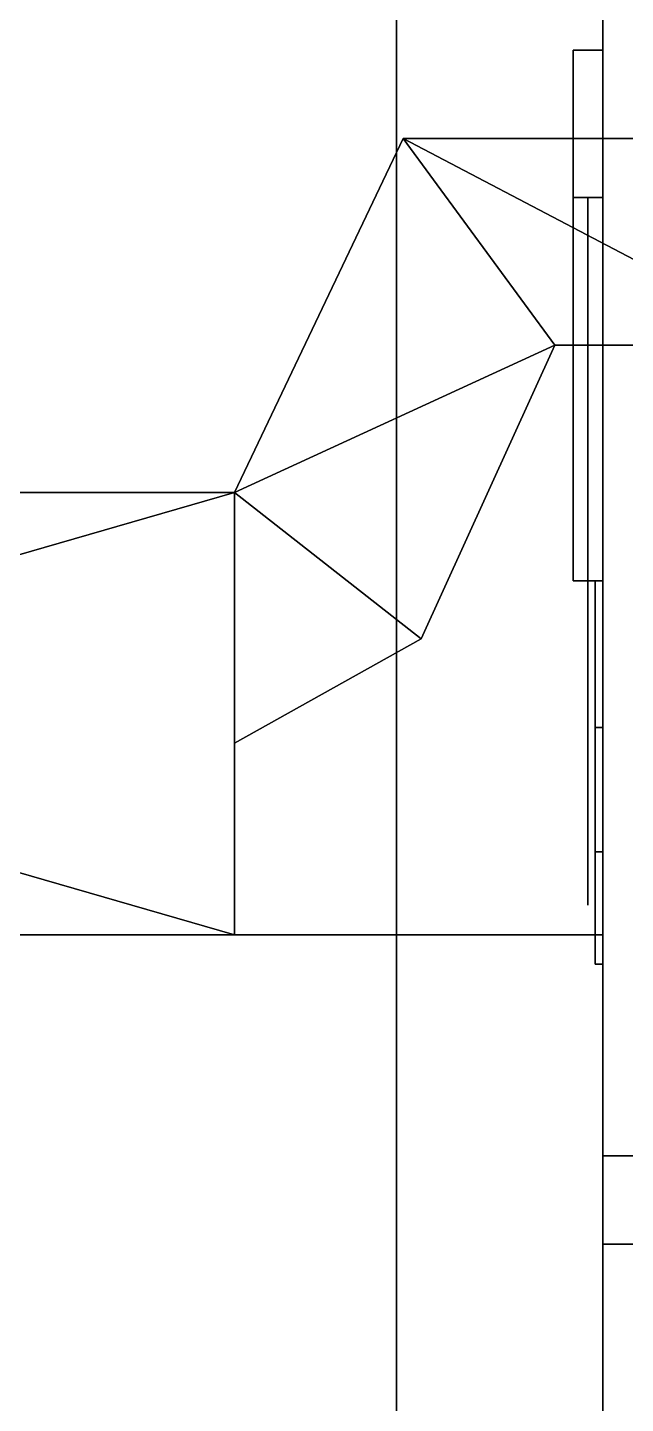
# Model space of a CAD drawing. Extents: x -100 to 4856, y -100 to 4830.
# Drawn here: x 550.47 to 570.78, y 2240.1 to 2286.77 of the extents above; entities that cross this region are included whole.
import ezdxf

# ---------------------------------------------------------------- set-up
doc = ezdxf.new("R2010")
doc.units = 0
for name, color, linetype in [('LAYER0', 7, 'CONTINUOUS'), ('LAYER144', 7, 'CONTINUOUS'), ('LAYER149', 7, 'CONTINUOUS'), ('LAYER162', 7, 'CONTINUOUS'), ('LAYER361', 28, 'CONTINUOUS'), ('LAYER362', 253, 'CONTINUOUS'), ('LAYER363', 28, 'CONTINUOUS'), ('LAYER364', 253, 'CONTINUOUS'), ('LAYER365', 28, 'CONTINUOUS'), ('LAYER366', 253, 'CONTINUOUS'), ('LAYER367', 28, 'CONTINUOUS'), ('LAYER368', 253, 'CONTINUOUS'), ('LAYER369', 28, 'CONTINUOUS'), ('LAYER370', 253, 'CONTINUOUS'), ('LAYER371', 9, 'CONTINUOUS'), ('LAYER382', 9, 'CONTINUOUS'), ('LAYER640', 9, 'CONTINUOUS'), ('LAYER698', 9, 'CONTINUOUS')]:
    doc.layers.add(name, color=color, linetype=linetype)

msp = doc.modelspace()

# ---------------------------------------------------------------- linework, layer by layer
at = {"layer": 'LAYER0', "invisible_edges": 1}
for points in [[(4856, 4830, -5), (-100, -100, -5), (-100, 4830, -5), (4856, 4830, -5)], [(-100, -100, -5), (4856, 4830, -5), (4856, -100, -5), (-100, -100, -5)], [(4856, -100), (-100, 4830), (-100, -100), (4856, -100)], [(-100, 4830), (4856, -100), (4856, 4830), (-100, 4830)]]:
    msp.add_3dface(points, dxfattribs=at)
at = {"layer": 'LAYER144', "invisible_edges": 1}
for points in [[(20, 2256, 2540), (570, 2256), (20, 2256), (20, 2256, 2540)], [(570, 2256), (20, 2256, 2540), (570, 2256, 2540), (570, 2256)], [(20, 2238), (570, 2256), (570, 2238), (20, 2238)], [(570, 2256), (20, 2238), (20, 2256), (570, 2256)], [(20, 2256, 2540), (570, 2238, 2540), (570, 2256, 2540), (20, 2256, 2540)], [(570, 2238, 2540), (20, 2256, 2540), (20, 2238, 2540), (570, 2238, 2540)], [(570, 2238, 2540), (570, 2256), (570, 2256, 2540), (570, 2238, 2540)], [(570, 2256), (570, 2238, 2540), (570, 2238), (570, 2256)]]:
    msp.add_3dface(points, dxfattribs=at)
at = {"layer": 'LAYER149', "invisible_edges": 1}
for points in [[(20, 3036, 80), (570, 2256, 80), (20, 2256, 80), (20, 3036, 80)], [(570, 2256, 80), (20, 3036, 80), (570, 3036, 80), (570, 2256, 80)], [(570, 3036, 98), (20, 2256, 98), (570, 2256, 98), (570, 3036, 98)], [(20, 2256, 98), (570, 3036, 98), (20, 3036, 98), (20, 2256, 98)], [(570, 3036, 98), (570, 2256, 80), (570, 3036, 80), (570, 3036, 98)], [(570, 2256, 80), (570, 3036, 98), (570, 2256, 98), (570, 2256, 80)], [(20, 2256, 98), (570, 2256, 80), (570, 2256, 98), (20, 2256, 98)], [(570, 2256, 80), (20, 2256, 98), (20, 2256, 80), (570, 2256, 80)]]:
    msp.add_3dface(points, dxfattribs=at)
at = {"layer": 'LAYER162', "invisible_edges": 1}
for points in [[(20, 2256, 2539), (570, 3036, 2539), (20, 3036, 2539), (20, 2256, 2539)], [(570, 3036, 2539), (20, 2256, 2539), (570, 2256, 2539), (570, 3036, 2539)], [(570, 2256, 2521), (20, 3036, 2521), (570, 3036, 2521), (570, 2256, 2521)], [(20, 3036, 2521), (570, 2256, 2521), (20, 2256, 2521), (20, 3036, 2521)], [(570, 2256, 2521), (570, 3036, 2539), (570, 2256, 2539), (570, 2256, 2521)], [(570, 3036, 2539), (570, 2256, 2521), (570, 3036, 2521), (570, 3036, 2539)], [(20, 2256, 2539), (570, 2256, 2521), (570, 2256, 2539), (20, 2256, 2539)], [(570, 2256, 2521), (20, 2256, 2539), (20, 2256, 2521), (570, 2256, 2521)]]:
    msp.add_3dface(points, dxfattribs=at)
at = {"layer": 'LAYER361'}
for points in [[(569, 2286, 204), (570, 2286, 204), (569, 2286, 204)], [(569, 2286, 162), (569, 2268, 162), (569, 2268, 162), (569, 2286, 162)], [(569, 2286, 204), (569, 2268, 204), (569, 2268, 204), (569, 2286, 204)], [(569, 2268, 162), (570, 2268, 162), (570, 2286, 162), (569, 2286, 162)], [(570, 2286, 162), (570, 2286, 204), (569, 2286, 204), (569, 2286, 162)], [(569, 2268, 204), (570, 2268, 204), (570, 2286, 204), (569, 2286, 204)], [(570, 2286, 162), (570, 2268, 162), (570, 2268, 204), (570, 2286, 204)], [(569, 2281, 174), (570, 2281, 174), (570, 2281, 192), (569, 2281, 192)], [(569, 2281, 174), (570, 2281, 174), (570, 2268, 174), (569, 2268, 174)], [(569, 2281, 192), (570, 2281, 192), (570, 2268, 192), (569, 2268, 192)], [(570, 2281, 174), (570, 2281, 192), (570, 2281, 174)], [(569, 2268, 174), (570, 2268, 174), (570, 2268, 162), (569, 2268, 162)], [(569, 2268, 192), (570, 2268, 192), (570, 2268, 204), (569, 2268, 204)], [(570, 2268, 174), (570, 2268, 162), (570, 2268, 174)], [(570, 2268, 192), (570, 2268, 204), (570, 2268, 192)]]:
    msp.add_3dface(points, dxfattribs=at)
for points, invisible_edges in [([(569, 2286, 204), (569, 2286, 162), (569, 2281, 174), (569, 2281, 192)], 10), ([(569, 2286, 162), (569, 2281, 174), (569, 2268, 174), (569, 2268, 162)], 1), ([(569, 2286, 204), (569, 2281, 192), (569, 2268, 192), (569, 2268, 204)], 1), ([(569.5, 2268, 192), (569.5, 2268, 174), (569.5, 2281, 174), (569.5, 2281, 192)], 1), ([(569.5, 2263.791, 188.3167), (569.5, 2264, 177.5), (569.5, 2268, 174), (569.5, 2268, 192)], 5), ([(569.75, 2268, 170), (569.75, 2263.025, 170.9896), (569.75, 2264, 177.5), (569.75, 2268, 174)], 2), ([(569.75, 2263.025, 195.0104), (569.75, 2268, 196), (569.75, 2268, 192), (569.75, 2264, 188.5)], 8), ([(569.5, 2257, 188.5), (569.5, 2257, 177.5), (569.5, 2264, 177.5), (569.5, 2263.791, 188.3167)], 4), ([(569.75, 2263.025, 170.9896), (569.75, 2258.808, 173.8076), (569.75, 2260.5, 177.5), (569.75, 2264, 177.5)], 10), ([(569.75, 2258.808, 192.1924), (569.75, 2263.025, 195.0104), (569.75, 2264, 188.5), (569.75, 2260.5, 188.5)], 10), ([(569.75, 2258.808, 173.8076), (569.75, 2255.99, 178.0251), (569.75, 2257, 177.5), (569.75, 2260.5, 177.5)], 10), ([(569.75, 2255.99, 187.9749), (569.75, 2258.808, 192.1924), (569.75, 2260.5, 188.5), (569.75, 2257, 188.5)], 10), ([(569.75, 2255.99, 178.0251), (569.75, 2255, 183), (569.75, 2257, 183), (569.75, 2257, 177.5)], 10), ([(569.75, 2255, 183), (569.75, 2255.99, 187.9749), (569.75, 2257, 188.5), (569.75, 2257, 183)], 10)]:
    msp.add_3dface(points, dxfattribs=dict(at, invisible_edges=invisible_edges))
at = {"layer": 'LAYER362'}
for points in [[(563.23, 2283, 189.7826), (557.5, 2271, 189.7826), (568.38, 2276, 189.7826), (563.23, 2283, 189.7826)], [(557.5, 2271, 176.2174), (563.23, 2283, 189.7826), (563.23, 2283, 176.2174), (557.5, 2271, 176.2174)], [(557.5, 2271, 189.7826), (563.23, 2283, 189.7826), (557.5, 2271, 176.2174), (557.5, 2271, 189.7826)], [(563.23, 2283, 176.2174), (568.38, 2276, 176.2174), (557.5, 2271, 176.2174), (563.23, 2283, 176.2174)], [(576.6, 2276, 189.7826), (577.6, 2283, 189.7826), (563.23, 2283, 189.7826), (576.6, 2276, 189.7826)], [(568.38, 2276, 189.7826), (576.6, 2276, 189.7826), (563.23, 2283, 189.7826), (568.38, 2276, 189.7826)], [(577.6, 2283, 176.2174), (563.23, 2283, 176.2174), (563.23, 2283, 189.7826), (577.6, 2283, 176.2174)], [(577.6, 2283, 189.7826), (577.6, 2283, 176.2174), (563.23, 2283, 189.7826), (577.6, 2283, 189.7826)], [(576.6, 2276, 176.2174), (563.23, 2283, 176.2174), (577.6, 2283, 176.2174), (576.6, 2276, 176.2174)], [(568.38, 2276, 176.2174), (563.23, 2283, 176.2174), (576.6, 2276, 176.2174), (568.38, 2276, 176.2174)], [(568.38, 2276, 189.7826), (557.5, 2271, 189.7826), (563.84, 2266.04, 189.7826), (568.38, 2276, 189.7826)], [(568.38, 2276, 176.2174), (563.84, 2266.04, 176.2174), (557.5, 2271, 176.2174), (568.38, 2276, 176.2174)], [(505.5, 2256, 176.2174), (557.5, 2271, 176.2174), (557.5, 2256, 176.2174), (505.5, 2256, 176.2174)], [(505.5, 2271, 176.2174), (557.5, 2271, 176.2174), (505.5, 2256, 176.2174), (505.5, 2271, 176.2174)], [(557.5, 2256, 189.7826), (505.5, 2271, 189.7826), (505.5, 2256, 189.7826), (557.5, 2256, 189.7826)], [(557.5, 2271, 189.7826), (505.5, 2271, 189.7826), (557.5, 2256, 189.7826), (557.5, 2271, 189.7826)], [(505.5, 2271, 176.2174), (557.5, 2271, 189.7826), (557.5, 2271, 176.2174), (505.5, 2271, 176.2174)], [(505.5, 2271, 189.7826), (557.5, 2271, 189.7826), (505.5, 2271, 176.2174), (505.5, 2271, 189.7826)], [(557.5, 2262.5, 189.7826), (563.84, 2266.04, 189.7826), (557.5, 2271, 189.7826), (557.5, 2262.5, 189.7826)], [(557.5, 2262.5, 176.2174), (557.5, 2271, 176.2174), (563.84, 2266.04, 176.2174), (557.5, 2262.5, 176.2174)]]:
    msp.add_3dface(points, dxfattribs=at)
at = {"layer": 'LAYER363'}
for points in [[(569, 2286, 767.5), (570, 2286, 767.5), (569, 2286, 767.5)], [(569, 2286, 725.5), (569, 2268, 725.5), (569, 2268, 725.5), (569, 2286, 725.5)], [(569, 2286, 767.5), (569, 2268, 767.5), (569, 2268, 767.5), (569, 2286, 767.5)], [(569, 2268, 725.5), (570, 2268, 725.5), (570, 2286, 725.5), (569, 2286, 725.5)], [(570, 2286, 725.5), (570, 2286, 767.5), (569, 2286, 767.5), (569, 2286, 725.5)], [(569, 2268, 767.5), (570, 2268, 767.5), (570, 2286, 767.5), (569, 2286, 767.5)], [(570, 2286, 725.5), (570, 2268, 725.5), (570, 2268, 767.5), (570, 2286, 767.5)], [(569, 2281, 737.5), (570, 2281, 737.5), (570, 2281, 755.5), (569, 2281, 755.5)], [(569, 2281, 737.5), (570, 2281, 737.5), (570, 2268, 737.5), (569, 2268, 737.5)], [(569, 2281, 755.5), (570, 2281, 755.5), (570, 2268, 755.5), (569, 2268, 755.5)], [(570, 2281, 737.5), (570, 2281, 755.5), (570, 2281, 737.5)], [(569, 2268, 737.5), (570, 2268, 737.5), (570, 2268, 725.5), (569, 2268, 725.5)], [(569, 2268, 755.5), (570, 2268, 755.5), (570, 2268, 767.5), (569, 2268, 767.5)], [(570, 2268, 737.5), (570, 2268, 725.5), (570, 2268, 737.5)], [(570, 2268, 755.5), (570, 2268, 767.5), (570, 2268, 755.5)]]:
    msp.add_3dface(points, dxfattribs=at)
for points, invisible_edges in [([(569, 2286, 767.5), (569, 2286, 725.5), (569, 2281, 737.5), (569, 2281, 755.5)], 10), ([(569, 2286, 725.5), (569, 2281, 737.5), (569, 2268, 737.5), (569, 2268, 725.5)], 1), ([(569, 2286, 767.5), (569, 2281, 755.5), (569, 2268, 755.5), (569, 2268, 767.5)], 1), ([(569.5, 2268, 755.5), (569.5, 2268, 737.5), (569.5, 2281, 737.5), (569.5, 2281, 755.5)], 1), ([(569.5, 2263.791, 751.8167), (569.5, 2264, 741), (569.5, 2268, 737.5), (569.5, 2268, 755.5)], 5), ([(569.75, 2268, 733.5), (569.75, 2263.025, 734.4896), (569.75, 2264, 741), (569.75, 2268, 737.5)], 2), ([(569.75, 2263.025, 758.5104), (569.75, 2268, 759.5), (569.75, 2268, 755.5), (569.75, 2264, 752)], 8), ([(569.5, 2257, 752), (569.5, 2257, 741), (569.5, 2264, 741), (569.5, 2263.791, 751.8167)], 4), ([(569.75, 2263.025, 734.4896), (569.75, 2258.808, 737.3076), (569.75, 2260.5, 741), (569.75, 2264, 741)], 10), ([(569.75, 2258.808, 755.6924), (569.75, 2263.025, 758.5104), (569.75, 2264, 752), (569.75, 2260.5, 752)], 10), ([(569.75, 2258.808, 737.3076), (569.75, 2255.99, 741.5251), (569.75, 2257, 741), (569.75, 2260.5, 741)], 10), ([(569.75, 2255.99, 751.4749), (569.75, 2258.808, 755.6924), (569.75, 2260.5, 752), (569.75, 2257, 752)], 10), ([(569.75, 2255.99, 741.5251), (569.75, 2255, 746.5), (569.75, 2257, 746.5), (569.75, 2257, 741)], 10), ([(569.75, 2255, 746.5), (569.75, 2255.99, 751.4749), (569.75, 2257, 752), (569.75, 2257, 746.5)], 10)]:
    msp.add_3dface(points, dxfattribs=dict(at, invisible_edges=invisible_edges))
at = {"layer": 'LAYER364'}
for points in [[(563.23, 2283, 753.2826), (557.5, 2271, 753.2826), (568.38, 2276, 753.2826), (563.23, 2283, 753.2826)], [(557.5, 2271, 739.7174), (563.23, 2283, 753.2826), (563.23, 2283, 739.7174), (557.5, 2271, 739.7174)], [(557.5, 2271, 753.2826), (563.23, 2283, 753.2826), (557.5, 2271, 739.7174), (557.5, 2271, 753.2826)], [(563.23, 2283, 739.7174), (568.38, 2276, 739.7174), (557.5, 2271, 739.7174), (563.23, 2283, 739.7174)], [(576.6, 2276, 753.2826), (577.6, 2283, 753.2826), (563.23, 2283, 753.2826), (576.6, 2276, 753.2826)], [(568.38, 2276, 753.2826), (576.6, 2276, 753.2826), (563.23, 2283, 753.2826), (568.38, 2276, 753.2826)], [(577.6, 2283, 739.7174), (563.23, 2283, 739.7174), (563.23, 2283, 753.2826), (577.6, 2283, 739.7174)], [(577.6, 2283, 753.2826), (577.6, 2283, 739.7174), (563.23, 2283, 753.2826), (577.6, 2283, 753.2826)], [(576.6, 2276, 739.7174), (563.23, 2283, 739.7174), (577.6, 2283, 739.7174), (576.6, 2276, 739.7174)], [(568.38, 2276, 739.7174), (563.23, 2283, 739.7174), (576.6, 2276, 739.7174), (568.38, 2276, 739.7174)], [(568.38, 2276, 753.2826), (557.5, 2271, 753.2826), (563.84, 2266.04, 753.2826), (568.38, 2276, 753.2826)], [(568.38, 2276, 739.7174), (563.84, 2266.04, 739.7174), (557.5, 2271, 739.7174), (568.38, 2276, 739.7174)], [(505.5, 2256, 739.7174), (557.5, 2271, 739.7174), (557.5, 2256, 739.7174), (505.5, 2256, 739.7174)], [(505.5, 2271, 739.7174), (557.5, 2271, 739.7174), (505.5, 2256, 739.7174), (505.5, 2271, 739.7174)], [(557.5, 2256, 753.2826), (505.5, 2271, 753.2826), (505.5, 2256, 753.2826), (557.5, 2256, 753.2826)], [(557.5, 2271, 753.2826), (505.5, 2271, 753.2826), (557.5, 2256, 753.2826), (557.5, 2271, 753.2826)], [(505.5, 2271, 739.7174), (557.5, 2271, 753.2826), (557.5, 2271, 739.7174), (505.5, 2271, 739.7174)], [(505.5, 2271, 753.2826), (557.5, 2271, 753.2826), (505.5, 2271, 739.7174), (505.5, 2271, 753.2826)], [(557.5, 2262.5, 753.2826), (563.84, 2266.04, 753.2826), (557.5, 2271, 753.2826), (557.5, 2262.5, 753.2826)], [(557.5, 2262.5, 739.7174), (557.5, 2271, 739.7174), (563.84, 2266.04, 739.7174), (557.5, 2262.5, 739.7174)]]:
    msp.add_3dface(points, dxfattribs=at)
at = {"layer": 'LAYER365'}
for points in [[(569, 2286, 1331), (570, 2286, 1331), (569, 2286, 1331)], [(569, 2286, 1289), (569, 2268, 1289), (569, 2268, 1289), (569, 2286, 1289)], [(569, 2286, 1331), (569, 2268, 1331), (569, 2268, 1331), (569, 2286, 1331)], [(569, 2268, 1289), (570, 2268, 1289), (570, 2286, 1289), (569, 2286, 1289)], [(570, 2286, 1289), (570, 2286, 1331), (569, 2286, 1331), (569, 2286, 1289)], [(569, 2268, 1331), (570, 2268, 1331), (570, 2286, 1331), (569, 2286, 1331)], [(570, 2286, 1289), (570, 2268, 1289), (570, 2268, 1331), (570, 2286, 1331)], [(569, 2281, 1301), (570, 2281, 1301), (570, 2281, 1319), (569, 2281, 1319)], [(569, 2281, 1301), (570, 2281, 1301), (570, 2268, 1301), (569, 2268, 1301)], [(569, 2281, 1319), (570, 2281, 1319), (570, 2268, 1319), (569, 2268, 1319)], [(570, 2281, 1301), (570, 2281, 1319), (570, 2281, 1301)], [(569, 2268, 1301), (570, 2268, 1301), (570, 2268, 1289), (569, 2268, 1289)], [(569, 2268, 1319), (570, 2268, 1319), (570, 2268, 1331), (569, 2268, 1331)], [(570, 2268, 1301), (570, 2268, 1289), (570, 2268, 1301)], [(570, 2268, 1319), (570, 2268, 1331), (570, 2268, 1319)]]:
    msp.add_3dface(points, dxfattribs=at)
for points, invisible_edges in [([(569, 2286, 1331), (569, 2286, 1289), (569, 2281, 1301), (569, 2281, 1319)], 10), ([(569, 2286, 1289), (569, 2281, 1301), (569, 2268, 1301), (569, 2268, 1289)], 1), ([(569, 2286, 1331), (569, 2281, 1319), (569, 2268, 1319), (569, 2268, 1331)], 1), ([(569.5, 2268, 1319), (569.5, 2268, 1301), (569.5, 2281, 1301), (569.5, 2281, 1319)], 1), ([(569.5, 2263.791, 1315.317), (569.5, 2264, 1304.5), (569.5, 2268, 1301), (569.5, 2268, 1319)], 5), ([(569.75, 2268, 1297), (569.75, 2263.025, 1297.99), (569.75, 2264, 1304.5), (569.75, 2268, 1301)], 2), ([(569.75, 2263.025, 1322.01), (569.75, 2268, 1323), (569.75, 2268, 1319), (569.75, 2264, 1315.5)], 8), ([(569.5, 2257, 1315.5), (569.5, 2257, 1304.5), (569.5, 2264, 1304.5), (569.5, 2263.791, 1315.317)], 4), ([(569.75, 2263.025, 1297.99), (569.75, 2258.808, 1300.808), (569.75, 2260.5, 1304.5), (569.75, 2264, 1304.5)], 10), ([(569.75, 2258.808, 1319.192), (569.75, 2263.025, 1322.01), (569.75, 2264, 1315.5), (569.75, 2260.5, 1315.5)], 10), ([(569.75, 2258.808, 1300.808), (569.75, 2255.99, 1305.025), (569.75, 2257, 1304.5), (569.75, 2260.5, 1304.5)], 10), ([(569.75, 2255.99, 1314.975), (569.75, 2258.808, 1319.192), (569.75, 2260.5, 1315.5), (569.75, 2257, 1315.5)], 10), ([(569.75, 2255.99, 1305.025), (569.75, 2255, 1310), (569.75, 2257, 1310), (569.75, 2257, 1304.5)], 10), ([(569.75, 2255, 1310), (569.75, 2255.99, 1314.975), (569.75, 2257, 1315.5), (569.75, 2257, 1310)], 10)]:
    msp.add_3dface(points, dxfattribs=dict(at, invisible_edges=invisible_edges))
at = {"layer": 'LAYER366'}
for points in [[(563.23, 2283, 1316.783), (557.5, 2271, 1316.783), (568.38, 2276, 1316.783), (563.23, 2283, 1316.783)], [(557.5, 2271, 1303.217), (563.23, 2283, 1316.783), (563.23, 2283, 1303.217), (557.5, 2271, 1303.217)], [(557.5, 2271, 1316.783), (563.23, 2283, 1316.783), (557.5, 2271, 1303.217), (557.5, 2271, 1316.783)], [(563.23, 2283, 1303.217), (568.38, 2276, 1303.217), (557.5, 2271, 1303.217), (563.23, 2283, 1303.217)], [(576.6, 2276, 1316.783), (577.6, 2283, 1316.783), (563.23, 2283, 1316.783), (576.6, 2276, 1316.783)], [(568.38, 2276, 1316.783), (576.6, 2276, 1316.783), (563.23, 2283, 1316.783), (568.38, 2276, 1316.783)], [(577.6, 2283, 1303.217), (563.23, 2283, 1303.217), (563.23, 2283, 1316.783), (577.6, 2283, 1303.217)], [(577.6, 2283, 1316.783), (577.6, 2283, 1303.217), (563.23, 2283, 1316.783), (577.6, 2283, 1316.783)], [(576.6, 2276, 1303.217), (563.23, 2283, 1303.217), (577.6, 2283, 1303.217), (576.6, 2276, 1303.217)], [(568.38, 2276, 1303.217), (563.23, 2283, 1303.217), (576.6, 2276, 1303.217), (568.38, 2276, 1303.217)], [(568.38, 2276, 1316.783), (557.5, 2271, 1316.783), (563.84, 2266.04, 1316.783), (568.38, 2276, 1316.783)], [(568.38, 2276, 1303.217), (563.84, 2266.04, 1303.217), (557.5, 2271, 1303.217), (568.38, 2276, 1303.217)], [(505.5, 2256, 1303.217), (557.5, 2271, 1303.217), (557.5, 2256, 1303.217), (505.5, 2256, 1303.217)], [(505.5, 2271, 1303.217), (557.5, 2271, 1303.217), (505.5, 2256, 1303.217), (505.5, 2271, 1303.217)], [(557.5, 2256, 1316.783), (505.5, 2271, 1316.783), (505.5, 2256, 1316.783), (557.5, 2256, 1316.783)], [(557.5, 2271, 1316.783), (505.5, 2271, 1316.783), (557.5, 2256, 1316.783), (557.5, 2271, 1316.783)], [(505.5, 2271, 1303.217), (557.5, 2271, 1316.783), (557.5, 2271, 1303.217), (505.5, 2271, 1303.217)], [(505.5, 2271, 1316.783), (557.5, 2271, 1316.783), (505.5, 2271, 1303.217), (505.5, 2271, 1316.783)], [(557.5, 2262.5, 1316.783), (563.84, 2266.04, 1316.783), (557.5, 2271, 1316.783), (557.5, 2262.5, 1316.783)], [(557.5, 2262.5, 1303.217), (557.5, 2271, 1303.217), (563.84, 2266.04, 1303.217), (557.5, 2262.5, 1303.217)]]:
    msp.add_3dface(points, dxfattribs=at)
at = {"layer": 'LAYER367'}
for points in [[(569, 2286, 1894.5), (570, 2286, 1894.5), (569, 2286, 1894.5)], [(569, 2286, 1852.5), (569, 2268, 1852.5), (569, 2268, 1852.5), (569, 2286, 1852.5)], [(569, 2286, 1894.5), (569, 2268, 1894.5), (569, 2268, 1894.5), (569, 2286, 1894.5)], [(569, 2268, 1852.5), (570, 2268, 1852.5), (570, 2286, 1852.5), (569, 2286, 1852.5)], [(570, 2286, 1852.5), (570, 2286, 1894.5), (569, 2286, 1894.5), (569, 2286, 1852.5)], [(569, 2268, 1894.5), (570, 2268, 1894.5), (570, 2286, 1894.5), (569, 2286, 1894.5)], [(570, 2286, 1852.5), (570, 2268, 1852.5), (570, 2268, 1894.5), (570, 2286, 1894.5)], [(569, 2281, 1864.5), (570, 2281, 1864.5), (570, 2281, 1882.5), (569, 2281, 1882.5)], [(569, 2281, 1864.5), (570, 2281, 1864.5), (570, 2268, 1864.5), (569, 2268, 1864.5)], [(569, 2281, 1882.5), (570, 2281, 1882.5), (570, 2268, 1882.5), (569, 2268, 1882.5)], [(570, 2281, 1864.5), (570, 2281, 1882.5), (570, 2281, 1864.5)], [(569, 2268, 1864.5), (570, 2268, 1864.5), (570, 2268, 1852.5), (569, 2268, 1852.5)], [(569, 2268, 1882.5), (570, 2268, 1882.5), (570, 2268, 1894.5), (569, 2268, 1894.5)], [(570, 2268, 1864.5), (570, 2268, 1852.5), (570, 2268, 1864.5)], [(570, 2268, 1882.5), (570, 2268, 1894.5), (570, 2268, 1882.5)]]:
    msp.add_3dface(points, dxfattribs=at)
for points, invisible_edges in [([(569, 2286, 1894.5), (569, 2286, 1852.5), (569, 2281, 1864.5), (569, 2281, 1882.5)], 10), ([(569, 2286, 1852.5), (569, 2281, 1864.5), (569, 2268, 1864.5), (569, 2268, 1852.5)], 1), ([(569, 2286, 1894.5), (569, 2281, 1882.5), (569, 2268, 1882.5), (569, 2268, 1894.5)], 1), ([(569.5, 2268, 1882.5), (569.5, 2268, 1864.5), (569.5, 2281, 1864.5), (569.5, 2281, 1882.5)], 1), ([(569.5, 2263.791, 1878.817), (569.5, 2264, 1868), (569.5, 2268, 1864.5), (569.5, 2268, 1882.5)], 5), ([(569.75, 2268, 1860.5), (569.75, 2263.025, 1861.49), (569.75, 2264, 1868), (569.75, 2268, 1864.5)], 2), ([(569.75, 2263.025, 1885.51), (569.75, 2268, 1886.5), (569.75, 2268, 1882.5), (569.75, 2264, 1879)], 8), ([(569.5, 2257, 1879), (569.5, 2257, 1868), (569.5, 2264, 1868), (569.5, 2263.791, 1878.817)], 4), ([(569.75, 2263.025, 1861.49), (569.75, 2258.808, 1864.308), (569.75, 2260.5, 1868), (569.75, 2264, 1868)], 10), ([(569.75, 2258.808, 1882.692), (569.75, 2263.025, 1885.51), (569.75, 2264, 1879), (569.75, 2260.5, 1879)], 10), ([(569.75, 2258.808, 1864.308), (569.75, 2255.99, 1868.525), (569.75, 2257, 1868), (569.75, 2260.5, 1868)], 10), ([(569.75, 2255.99, 1878.475), (569.75, 2258.808, 1882.692), (569.75, 2260.5, 1879), (569.75, 2257, 1879)], 10), ([(569.75, 2255.99, 1868.525), (569.75, 2255, 1873.5), (569.75, 2257, 1873.5), (569.75, 2257, 1868)], 10), ([(569.75, 2255, 1873.5), (569.75, 2255.99, 1878.475), (569.75, 2257, 1879), (569.75, 2257, 1873.5)], 10)]:
    msp.add_3dface(points, dxfattribs=dict(at, invisible_edges=invisible_edges))
at = {"layer": 'LAYER368'}
for points in [[(563.23, 2283, 1880.283), (557.5, 2271, 1880.283), (568.38, 2276, 1880.283), (563.23, 2283, 1880.283)], [(557.5, 2271, 1866.717), (563.23, 2283, 1880.283), (563.23, 2283, 1866.717), (557.5, 2271, 1866.717)], [(557.5, 2271, 1880.283), (563.23, 2283, 1880.283), (557.5, 2271, 1866.717), (557.5, 2271, 1880.283)], [(563.23, 2283, 1866.717), (568.38, 2276, 1866.717), (557.5, 2271, 1866.717), (563.23, 2283, 1866.717)], [(576.6, 2276, 1880.283), (577.6, 2283, 1880.283), (563.23, 2283, 1880.283), (576.6, 2276, 1880.283)], [(568.38, 2276, 1880.283), (576.6, 2276, 1880.283), (563.23, 2283, 1880.283), (568.38, 2276, 1880.283)], [(577.6, 2283, 1866.717), (563.23, 2283, 1866.717), (563.23, 2283, 1880.283), (577.6, 2283, 1866.717)], [(577.6, 2283, 1880.283), (577.6, 2283, 1866.717), (563.23, 2283, 1880.283), (577.6, 2283, 1880.283)], [(576.6, 2276, 1866.717), (563.23, 2283, 1866.717), (577.6, 2283, 1866.717), (576.6, 2276, 1866.717)], [(568.38, 2276, 1866.717), (563.23, 2283, 1866.717), (576.6, 2276, 1866.717), (568.38, 2276, 1866.717)], [(568.38, 2276, 1880.283), (557.5, 2271, 1880.283), (563.84, 2266.04, 1880.283), (568.38, 2276, 1880.283)], [(568.38, 2276, 1866.717), (563.84, 2266.04, 1866.717), (557.5, 2271, 1866.717), (568.38, 2276, 1866.717)], [(505.5, 2256, 1866.717), (557.5, 2271, 1866.717), (557.5, 2256, 1866.717), (505.5, 2256, 1866.717)], [(505.5, 2271, 1866.717), (557.5, 2271, 1866.717), (505.5, 2256, 1866.717), (505.5, 2271, 1866.717)], [(557.5, 2256, 1880.283), (505.5, 2271, 1880.283), (505.5, 2256, 1880.283), (557.5, 2256, 1880.283)], [(557.5, 2271, 1880.283), (505.5, 2271, 1880.283), (557.5, 2256, 1880.283), (557.5, 2271, 1880.283)], [(505.5, 2271, 1866.717), (557.5, 2271, 1880.283), (557.5, 2271, 1866.717), (505.5, 2271, 1866.717)], [(505.5, 2271, 1880.283), (557.5, 2271, 1880.283), (505.5, 2271, 1866.717), (505.5, 2271, 1880.283)], [(557.5, 2262.5, 1880.283), (563.84, 2266.04, 1880.283), (557.5, 2271, 1880.283), (557.5, 2262.5, 1880.283)], [(557.5, 2262.5, 1866.717), (557.5, 2271, 1866.717), (563.84, 2266.04, 1866.717), (557.5, 2262.5, 1866.717)]]:
    msp.add_3dface(points, dxfattribs=at)
at = {"layer": 'LAYER369'}
for points in [[(569, 2286, 2458), (570, 2286, 2458), (569, 2286, 2458)], [(569, 2286, 2416), (569, 2268, 2416), (569, 2268, 2416), (569, 2286, 2416)], [(569, 2286, 2458), (569, 2268, 2458), (569, 2268, 2458), (569, 2286, 2458)], [(569, 2268, 2416), (570, 2268, 2416), (570, 2286, 2416), (569, 2286, 2416)], [(570, 2286, 2416), (570, 2286, 2458), (569, 2286, 2458), (569, 2286, 2416)], [(569, 2268, 2458), (570, 2268, 2458), (570, 2286, 2458), (569, 2286, 2458)], [(570, 2286, 2416), (570, 2268, 2416), (570, 2268, 2458), (570, 2286, 2458)], [(569, 2281, 2428), (570, 2281, 2428), (570, 2281, 2446), (569, 2281, 2446)], [(569, 2281, 2428), (570, 2281, 2428), (570, 2268, 2428), (569, 2268, 2428)], [(569, 2281, 2446), (570, 2281, 2446), (570, 2268, 2446), (569, 2268, 2446)], [(570, 2281, 2428), (570, 2281, 2446), (570, 2281, 2428)], [(569, 2268, 2428), (570, 2268, 2428), (570, 2268, 2416), (569, 2268, 2416)], [(569, 2268, 2446), (570, 2268, 2446), (570, 2268, 2458), (569, 2268, 2458)], [(570, 2268, 2428), (570, 2268, 2416), (570, 2268, 2428)], [(570, 2268, 2446), (570, 2268, 2458), (570, 2268, 2446)]]:
    msp.add_3dface(points, dxfattribs=at)
for points, invisible_edges in [([(569, 2286, 2458), (569, 2286, 2416), (569, 2281, 2428), (569, 2281, 2446)], 10), ([(569, 2286, 2416), (569, 2281, 2428), (569, 2268, 2428), (569, 2268, 2416)], 1), ([(569, 2286, 2458), (569, 2281, 2446), (569, 2268, 2446), (569, 2268, 2458)], 1), ([(569.5, 2268, 2446), (569.5, 2268, 2428), (569.5, 2281, 2428), (569.5, 2281, 2446)], 1), ([(569.5, 2263.791, 2442.317), (569.5, 2264, 2431.5), (569.5, 2268, 2428), (569.5, 2268, 2446)], 5), ([(569.75, 2268, 2424), (569.75, 2263.025, 2424.99), (569.75, 2264, 2431.5), (569.75, 2268, 2428)], 2), ([(569.75, 2263.025, 2449.01), (569.75, 2268, 2450), (569.75, 2268, 2446), (569.75, 2264, 2442.5)], 8), ([(569.5, 2257, 2442.5), (569.5, 2257, 2431.5), (569.5, 2264, 2431.5), (569.5, 2263.791, 2442.317)], 4), ([(569.75, 2263.025, 2424.99), (569.75, 2258.808, 2427.808), (569.75, 2260.5, 2431.5), (569.75, 2264, 2431.5)], 10), ([(569.75, 2258.808, 2446.192), (569.75, 2263.025, 2449.01), (569.75, 2264, 2442.5), (569.75, 2260.5, 2442.5)], 10), ([(569.75, 2258.808, 2427.808), (569.75, 2255.99, 2432.025), (569.75, 2257, 2431.5), (569.75, 2260.5, 2431.5)], 10), ([(569.75, 2255.99, 2441.975), (569.75, 2258.808, 2446.192), (569.75, 2260.5, 2442.5), (569.75, 2257, 2442.5)], 10), ([(569.75, 2255.99, 2432.025), (569.75, 2255, 2437), (569.75, 2257, 2437), (569.75, 2257, 2431.5)], 10), ([(569.75, 2255, 2437), (569.75, 2255.99, 2441.975), (569.75, 2257, 2442.5), (569.75, 2257, 2437)], 10)]:
    msp.add_3dface(points, dxfattribs=dict(at, invisible_edges=invisible_edges))
at = {"layer": 'LAYER370'}
for points in [[(563.23, 2283, 2443.783), (557.5, 2271, 2443.783), (568.38, 2276, 2443.783), (563.23, 2283, 2443.783)], [(557.5, 2271, 2430.217), (563.23, 2283, 2443.783), (563.23, 2283, 2430.217), (557.5, 2271, 2430.217)], [(557.5, 2271, 2443.783), (563.23, 2283, 2443.783), (557.5, 2271, 2430.217), (557.5, 2271, 2443.783)], [(563.23, 2283, 2430.217), (568.38, 2276, 2430.217), (557.5, 2271, 2430.217), (563.23, 2283, 2430.217)], [(576.6, 2276, 2443.783), (577.6, 2283, 2443.783), (563.23, 2283, 2443.783), (576.6, 2276, 2443.783)], [(568.38, 2276, 2443.783), (576.6, 2276, 2443.783), (563.23, 2283, 2443.783), (568.38, 2276, 2443.783)], [(577.6, 2283, 2430.217), (563.23, 2283, 2430.217), (563.23, 2283, 2443.783), (577.6, 2283, 2430.217)], [(577.6, 2283, 2443.783), (577.6, 2283, 2430.217), (563.23, 2283, 2443.783), (577.6, 2283, 2443.783)], [(576.6, 2276, 2430.217), (563.23, 2283, 2430.217), (577.6, 2283, 2430.217), (576.6, 2276, 2430.217)], [(568.38, 2276, 2430.217), (563.23, 2283, 2430.217), (576.6, 2276, 2430.217), (568.38, 2276, 2430.217)], [(568.38, 2276, 2443.783), (557.5, 2271, 2443.783), (563.84, 2266.04, 2443.783), (568.38, 2276, 2443.783)], [(568.38, 2276, 2430.217), (563.84, 2266.04, 2430.217), (557.5, 2271, 2430.217), (568.38, 2276, 2430.217)], [(505.5, 2256, 2430.217), (557.5, 2271, 2430.217), (557.5, 2256, 2430.217), (505.5, 2256, 2430.217)], [(505.5, 2271, 2430.217), (557.5, 2271, 2430.217), (505.5, 2256, 2430.217), (505.5, 2271, 2430.217)], [(557.5, 2256, 2443.783), (505.5, 2271, 2443.783), (505.5, 2256, 2443.783), (557.5, 2256, 2443.783)], [(557.5, 2271, 2443.783), (505.5, 2271, 2443.783), (557.5, 2256, 2443.783), (557.5, 2271, 2443.783)], [(505.5, 2271, 2430.217), (557.5, 2271, 2443.783), (557.5, 2271, 2430.217), (505.5, 2271, 2430.217)], [(505.5, 2271, 2443.783), (557.5, 2271, 2443.783), (505.5, 2271, 2430.217), (505.5, 2271, 2443.783)], [(557.5, 2262.5, 2443.783), (563.84, 2266.04, 2443.783), (557.5, 2271, 2443.783), (557.5, 2262.5, 2443.783)], [(557.5, 2262.5, 2430.217), (557.5, 2271, 2430.217), (563.84, 2266.04, 2430.217), (557.5, 2262.5, 2430.217)]]:
    msp.add_3dface(points, dxfattribs=at)
at = {"layer": 'LAYER371', "invisible_edges": 1}
for points in [[(570, 2644.5, 83), (570, 2248.5, 2537), (570, 2644.5, 2537), (570, 2644.5, 83)], [(570, 2248.5, 2537), (570, 2644.5, 83), (570, 2248.5, 83), (570, 2248.5, 2537)], [(570, 2644.5, 83), (588, 2248.5, 83), (570, 2248.5, 83), (570, 2644.5, 83)], [(588, 2248.5, 83), (570, 2644.5, 83), (588, 2644.5, 83), (588, 2248.5, 83)], [(588, 2644.5, 2537), (570, 2248.5, 2537), (588, 2248.5, 2537), (588, 2644.5, 2537)], [(570, 2248.5, 2537), (588, 2644.5, 2537), (570, 2644.5, 2537), (570, 2248.5, 2537)], [(588, 2248.5, 83), (570, 2248.5, 2537), (570, 2248.5, 83), (588, 2248.5, 83)], [(570, 2248.5, 2537), (588, 2248.5, 83), (588, 2248.5, 2537), (570, 2248.5, 2537)]]:
    msp.add_3dface(points, dxfattribs=at)
at = {"layer": 'LAYER382', "invisible_edges": 1}
for points in [[(570, 1849.5, 2537), (570, 2245.5, 83), (570, 1849.5, 83), (570, 1849.5, 2537)], [(570, 2245.5, 83), (570, 1849.5, 2537), (570, 2245.5, 2537), (570, 2245.5, 83)], [(588, 1849.5, 83), (570, 2245.5, 83), (588, 2245.5, 83), (588, 1849.5, 83)], [(570, 2245.5, 83), (588, 1849.5, 83), (570, 1849.5, 83), (570, 2245.5, 83)], [(588, 2245.5, 2537), (570, 2245.5, 83), (570, 2245.5, 2537), (588, 2245.5, 2537)], [(570, 2245.5, 83), (588, 2245.5, 2537), (588, 2245.5, 83), (570, 2245.5, 83)], [(570, 1849.5, 2537), (588, 2245.5, 2537), (570, 2245.5, 2537), (570, 1849.5, 2537)], [(588, 2245.5, 2537), (570, 1849.5, 2537), (588, 1849.5, 2537), (588, 2245.5, 2537)]]:
    msp.add_3dface(points, dxfattribs=at)
at = {"layer": 'LAYER640', "invisible_edges": 1}
for points in [[(563, 3045, 2540), (545, 1440, 2540), (545, 3045, 2540), (563, 3045, 2540)], [(545, 1440, 2540), (563, 3045, 2540), (563, 1440, 2540), (545, 1440, 2540)], [(563, 1440, 2640), (545, 3045, 2640), (545, 1440, 2640), (563, 1440, 2640)], [(545, 3045, 2640), (563, 1440, 2640), (563, 3045, 2640), (545, 3045, 2640)], [(563, 3045, 2540), (563, 1440, 2640), (563, 1440, 2540), (563, 3045, 2540)], [(563, 1440, 2640), (563, 3045, 2540), (563, 3045, 2640), (563, 1440, 2640)]]:
    msp.add_3dface(points, dxfattribs=at)
at = {"layer": 'LAYER698', "invisible_edges": 1}
for points in [[(570, 3043, 80), (570, 1440), (570, 1440, 80), (570, 3043, 80)], [(570, 1440), (570, 3043, 80), (570, 3043), (570, 1440)], [(588, 3043), (570, 1440), (570, 3043), (588, 3043)], [(570, 1440), (588, 3043), (588, 1440), (570, 1440)], [(588, 1440, 80), (570, 3043, 80), (570, 1440, 80), (588, 1440, 80)], [(570, 3043, 80), (588, 1440, 80), (588, 3043, 80), (570, 3043, 80)]]:
    msp.add_3dface(points, dxfattribs=at)

# ---------------------------------------------------------------- meshes
at = {"layer": 'LAYER361'}
mesh = msp.add_polymesh((2, 9), dxfattribs=at)
for k, corner in enumerate([(569.75, 2268, 170), (569.75, 2263.025, 170.9896), (569.75, 2258.808, 173.8076), (569.75, 2255.99, 178.0251), (569.75, 2255, 183), (569.75, 2255.99, 187.9749), (569.75, 2258.808, 192.1924), (569.75, 2263.025, 195.0104), (569.75, 2268, 196), (570, 2268, 170), (570, 2263.025, 170.9896), (570, 2258.808, 173.8076), (570, 2255.99, 178.0251), (570, 2255, 183), (570, 2255.99, 187.9749), (570, 2258.808, 192.1924), (570, 2263.025, 195.0104), (570, 2268, 196)]):
    mesh.set_mesh_vertex(divmod(k, 9), corner)
at = {"layer": 'LAYER363'}
mesh = msp.add_polymesh((2, 9), dxfattribs=at)
for k, corner in enumerate([(569.75, 2268, 733.5), (569.75, 2263.025, 734.4896), (569.75, 2258.808, 737.3076), (569.75, 2255.99, 741.5251), (569.75, 2255, 746.5), (569.75, 2255.99, 751.4749), (569.75, 2258.808, 755.6924), (569.75, 2263.025, 758.5104), (569.75, 2268, 759.5), (570, 2268, 733.5), (570, 2263.025, 734.4896), (570, 2258.808, 737.3076), (570, 2255.99, 741.5251), (570, 2255, 746.5), (570, 2255.99, 751.4749), (570, 2258.808, 755.6924), (570, 2263.025, 758.5104), (570, 2268, 759.5)]):
    mesh.set_mesh_vertex(divmod(k, 9), corner)
at = {"layer": 'LAYER365'}
mesh = msp.add_polymesh((2, 9), dxfattribs=at)
for k, corner in enumerate([(569.75, 2268, 1297), (569.75, 2263.025, 1297.99), (569.75, 2258.808, 1300.808), (569.75, 2255.99, 1305.025), (569.75, 2255, 1310), (569.75, 2255.99, 1314.975), (569.75, 2258.808, 1319.192), (569.75, 2263.025, 1322.01), (569.75, 2268, 1323), (570, 2268, 1297), (570, 2263.025, 1297.99), (570, 2258.808, 1300.808), (570, 2255.99, 1305.025), (570, 2255, 1310), (570, 2255.99, 1314.975), (570, 2258.808, 1319.192), (570, 2263.025, 1322.01), (570, 2268, 1323)]):
    mesh.set_mesh_vertex(divmod(k, 9), corner)
at = {"layer": 'LAYER367'}
mesh = msp.add_polymesh((2, 9), dxfattribs=at)
for k, corner in enumerate([(569.75, 2268, 1860.5), (569.75, 2263.025, 1861.49), (569.75, 2258.808, 1864.308), (569.75, 2255.99, 1868.525), (569.75, 2255, 1873.5), (569.75, 2255.99, 1878.475), (569.75, 2258.808, 1882.692), (569.75, 2263.025, 1885.51), (569.75, 2268, 1886.5), (570, 2268, 1860.5), (570, 2263.025, 1861.49), (570, 2258.808, 1864.308), (570, 2255.99, 1868.525), (570, 2255, 1873.5), (570, 2255.99, 1878.475), (570, 2258.808, 1882.692), (570, 2263.025, 1885.51), (570, 2268, 1886.5)]):
    mesh.set_mesh_vertex(divmod(k, 9), corner)
at = {"layer": 'LAYER369'}
mesh = msp.add_polymesh((2, 9), dxfattribs=at)
for k, corner in enumerate([(569.75, 2268, 2424), (569.75, 2263.025, 2424.99), (569.75, 2258.808, 2427.808), (569.75, 2255.99, 2432.025), (569.75, 2255, 2437), (569.75, 2255.99, 2441.975), (569.75, 2258.808, 2446.192), (569.75, 2263.025, 2449.01), (569.75, 2268, 2450), (570, 2268, 2424), (570, 2263.025, 2424.99), (570, 2258.808, 2427.808), (570, 2255.99, 2432.025), (570, 2255, 2437), (570, 2255.99, 2441.975), (570, 2258.808, 2446.192), (570, 2263.025, 2449.01), (570, 2268, 2450)]):
    mesh.set_mesh_vertex(divmod(k, 9), corner)

doc.saveas('drawing.dxf')
